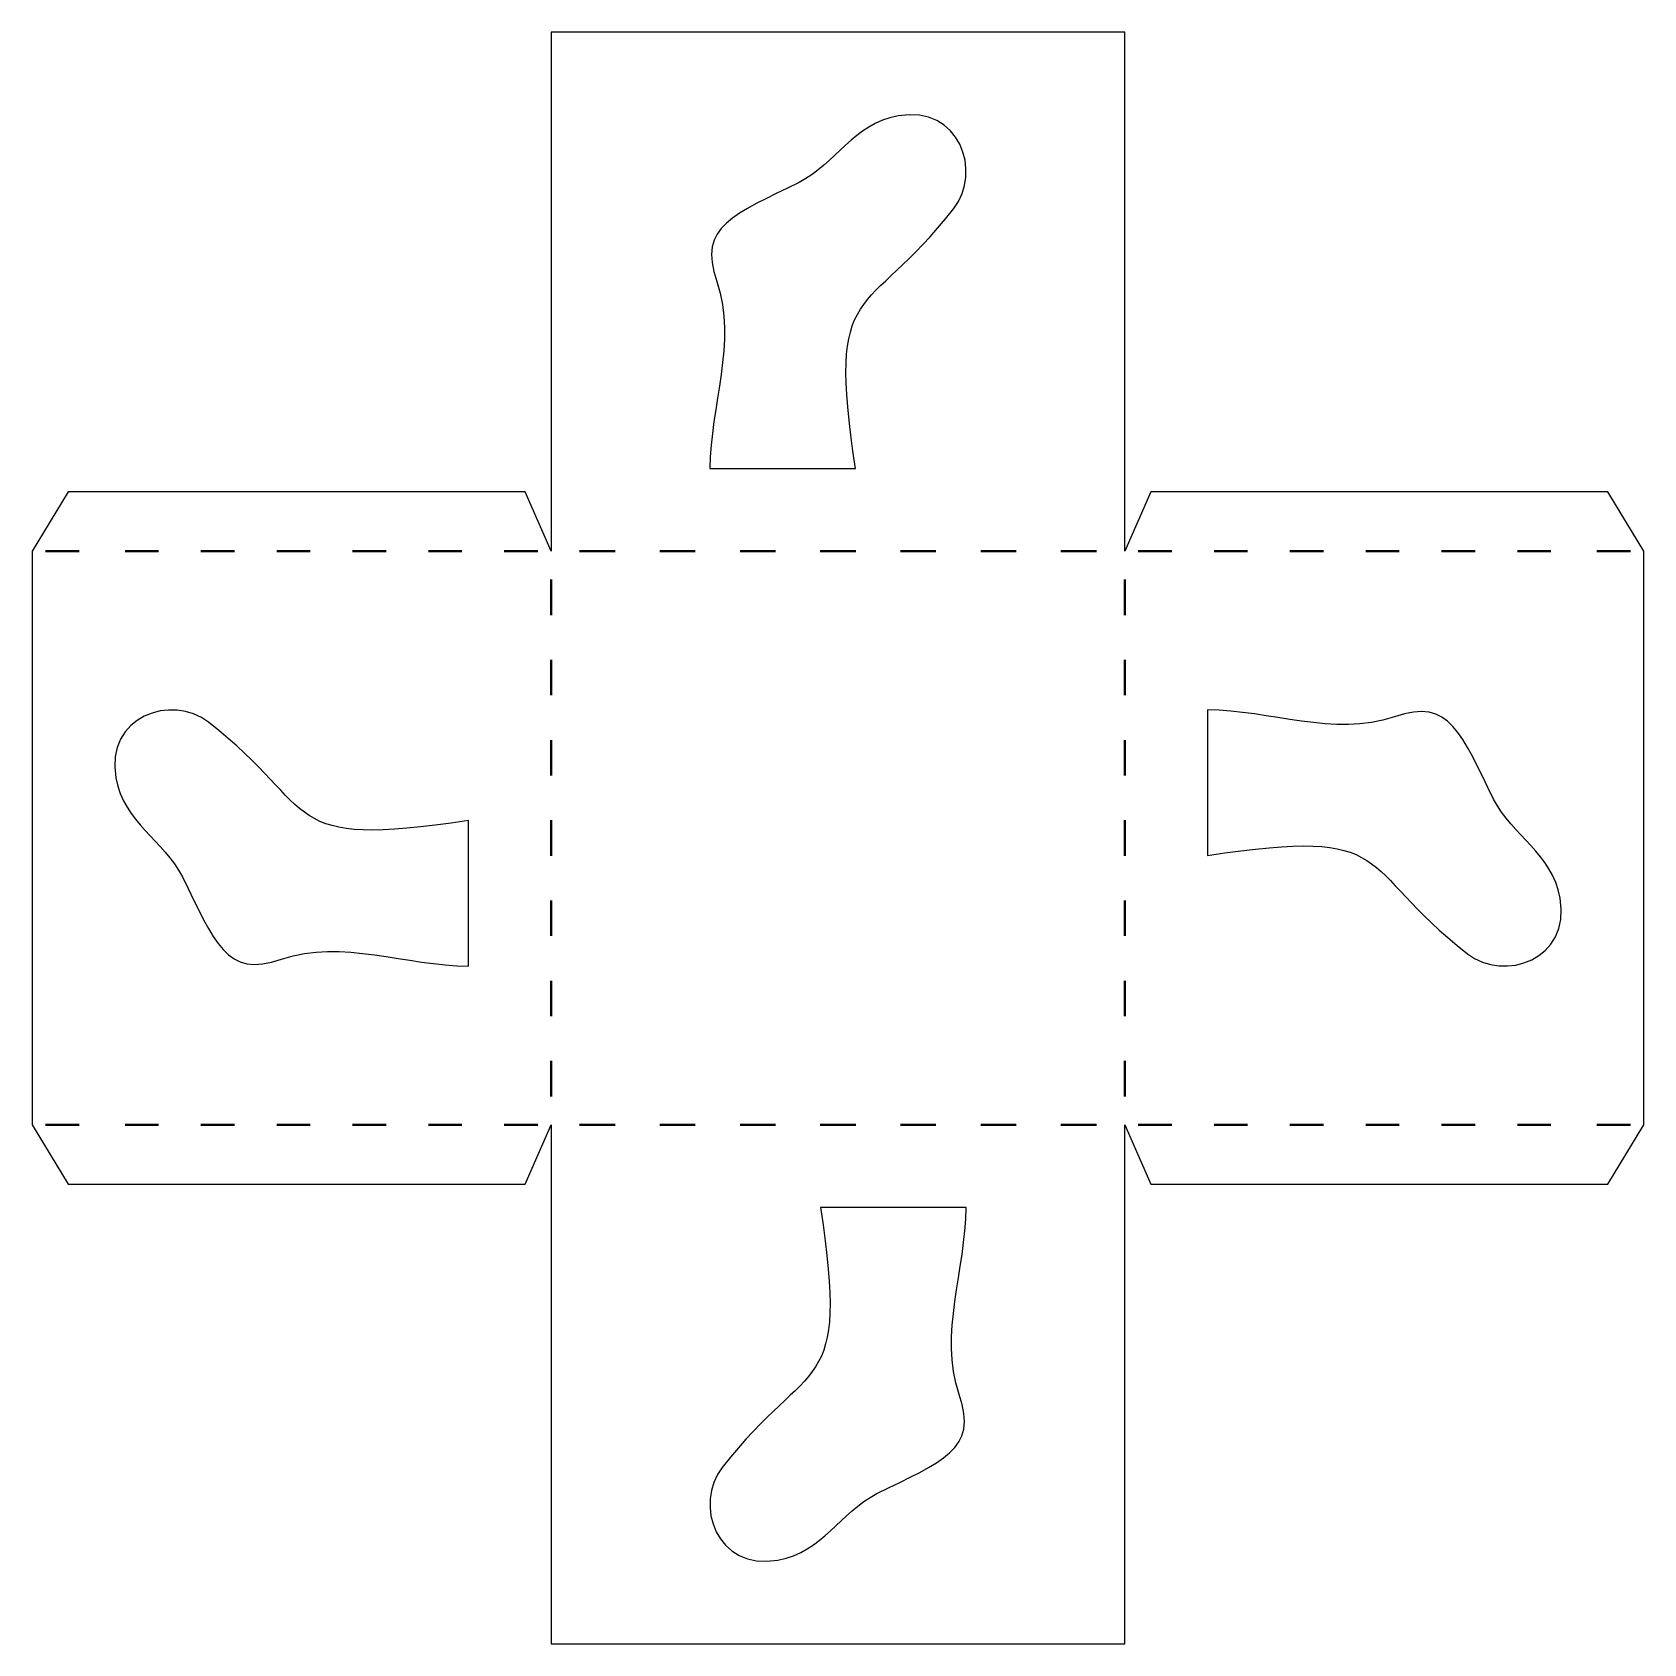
# Model space of a CAD drawing. Header units: millimetres. Extents: x -94 to 93, y -133 to 54.
import ezdxf

# ---------------------------------------------------------------- set-up
doc = ezdxf.new("R2010")
doc.units = ezdxf.units.MM
doc.header["$MEASUREMENT"] = 0
doc.layers.add('Layer 1', color=7, linetype='Continuous')

msp = doc.modelspace()

# ---------------------------------------------------------------- linework, layer by layer
at = {"layer": 'Layer 1', "color": 215}
msp.add_open_spline([(-33.9385, -73.034), (-33.9385, -73.034), (-33.9386, -73.034), (-33.9386, -73.034), (-33.9386, -73.034), (-33.9386, -73.034), (-36.9452, -79.8995), (-36.9452, -79.8995), (-36.9452, -79.8995), (-36.9452, -79.8995), (-90.019, -79.8995), (-90.019, -79.8995), (-90.019, -79.8995), (-90.019, -79.8995), (-94.1804, -73.034), (-94.1804, -73.034), (-94.1804, -73.034), (-94.1804, -73.034), (-94.1804, -6.4024), (-94.1804, -6.4024), (-94.1804, -6.4024), (-94.1804, -6.4024), (-90.019, 0.4635), (-90.019, 0.4635), (-90.019, 0.4635), (-90.019, 0.4635), (-36.9452, 0.4635), (-36.9452, 0.4635), (-36.9452, 0.4635), (-36.9452, 0.4635), (-33.9385, -6.4021), (-33.9385, -6.4021), (-33.9385, -6.4021), (-33.9385, -6.4021), (-33.9385, 53.84), (-33.9385, 53.84), (-33.9385, 53.84), (-33.9385, 53.84), (32.6934, 53.84), (32.6934, 53.84), (32.6934, 53.84), (32.6934, 53.84), (32.6934, -6.4021), (32.6934, -6.4021), (32.6934, -6.4021), (32.6934, -6.4021), (32.6936, -6.4021), (32.6936, -6.4021), (32.6936, -6.4021), (32.6936, -6.4021), (35.7003, 0.4635), (35.7003, 0.4635), (35.7003, 0.4635), (35.7003, 0.4635), (88.7738, 0.4635), (88.7738, 0.4635), (88.7738, 0.4635), (88.7738, 0.4635), (92.9356, -6.4024), (92.9356, -6.4024), (92.9356, -6.4024), (92.9356, -6.4024), (92.9356, -73.034), (92.9356, -73.034), (92.9356, -73.034), (92.9356, -73.034), (88.7738, -79.8995), (88.7738, -79.8995), (88.7738, -79.8995), (88.7738, -79.8995), (35.7003, -79.8995), (35.7003, -79.8995), (35.7003, -79.8995), (35.7003, -79.8995), (32.6937, -73.034), (32.6937, -73.034), (32.6937, -73.034), (32.6937, -73.034), (32.6934, -73.034), (32.6934, -73.034), (32.6934, -73.034), (32.6934, -73.034), (32.6934, -133.276), (32.6934, -133.276), (32.6934, -133.276), (32.6934, -133.276), (-33.9385, -133.276), (-33.9385, -133.276), (-33.9385, -133.276), (-33.9385, -133.276), (-33.9385, -73.034), (-33.9385, -73.034)], degree=3, knots=[0, 0, 0, 0, 0.04347826, 0.04347826, 0.04347826, 0.04347826, 0.08695652, 0.08695652, 0.08695652, 0.08695652, 0.13043478, 0.13043478, 0.13043478, 0.13043478, 0.17391304, 0.17391304, 0.17391304, 0.17391304, 0.2173913, 0.2173913, 0.2173913, 0.2173913, 0.26086957, 0.26086957, 0.26086957, 0.26086957, 0.30434783, 0.30434783, 0.30434783, 0.30434783, 0.34782609, 0.34782609, 0.34782609, 0.34782609, 0.39130435, 0.39130435, 0.39130435, 0.39130435, 0.43478261, 0.43478261, 0.43478261, 0.43478261, 0.47826087, 0.47826087, 0.47826087, 0.47826087, 0.52173913, 0.52173913, 0.52173913, 0.52173913, 0.56521739, 0.56521739, 0.56521739, 0.56521739, 0.60869565, 0.60869565, 0.60869565, 0.60869565, 0.65217391, 0.65217391, 0.65217391, 0.65217391, 0.69565217, 0.69565217, 0.69565217, 0.69565217, 0.73913043, 0.73913043, 0.73913043, 0.73913043, 0.7826087, 0.7826087, 0.7826087, 0.7826087, 0.82608696, 0.82608696, 0.82608696, 0.82608696, 0.86956522, 0.86956522, 0.86956522, 0.86956522, 0.91304348, 0.91304348, 0.91304348, 0.91304348, 0.95652174, 0.95652174, 0.95652174, 0.95652174, 1, 1, 1, 1], dxfattribs=at)
at = {"layer": 'Layer 1', "color": 7}
for points in [[(1.3997, 3.1731), (-4.2308, 3.1731), (-9.8608, 3.1731), (-15.4908, 3.1731), (-15.4908, 3.1731), (-15.4908, 10.4023), (-12.2826, 17.8666), (-14.7046, 24.8791), (-14.7046, 24.8791), (-16.9656, 31.4184), (-12.6367, 32.6486), (-5.1341, 36.4076), (-5.1341, 36.4076), (-0.796, 38.5812), (1.0743, 43.1897), (6.366, 44.1292), (6.366, 44.1292), (13.5109, 45.4017), (16.1544, 37.641), (12.8152, 33.3636), (12.8152, 33.3636), (2.4951, 20.141), (-1.9646, 25.4583), (1.3997, 3.1731)], [(-43.5135, -37.6959), (-43.5135, -43.3263), (-43.5135, -48.9563), (-43.5135, -54.5864), (-43.5135, -54.5864), (-50.7427, -54.5864), (-58.2071, -51.3781), (-65.2195, -53.8001), (-65.2195, -53.8001), (-71.7589, -56.0611), (-72.989, -51.7323), (-76.7481, -44.2296), (-76.7481, -44.2296), (-78.9217, -39.8915), (-83.5302, -38.0212), (-84.4697, -32.7296), (-84.4697, -32.7296), (-85.7422, -25.5846), (-77.9815, -22.9412), (-73.704, -26.2804), (-73.704, -26.2804), (-60.4815, -36.6004), (-65.7988, -41.0602), (-43.5135, -37.6959)], [(42.2686, -41.7401), (42.2686, -36.1097), (42.2686, -30.4796), (42.2686, -24.8496), (42.2686, -24.8496), (49.4978, -24.8496), (56.9622, -28.0578), (63.9746, -25.6358), (63.9746, -25.6358), (70.514, -23.3748), (71.7441, -27.7037), (75.5032, -35.2064), (75.5032, -35.2064), (77.6768, -39.5445), (82.2852, -41.4148), (83.2248, -46.7064), (83.2248, -46.7064), (84.4972, -53.8514), (76.7366, -56.4948), (72.4591, -53.1556), (72.4591, -53.1556), (59.2366, -42.8355), (64.5539, -38.3758), (42.2686, -41.7401)], [(-2.6446, -82.609), (2.9858, -82.609), (8.6159, -82.609), (14.2459, -82.609), (14.2459, -82.609), (14.2459, -89.8383), (11.0377, -97.3026), (13.4597, -104.3151), (13.4597, -104.3151), (15.7207, -110.8544), (11.3918, -112.0845), (3.8892, -115.8436), (3.8892, -115.8436), (-0.449, -118.0172), (-2.3192, -122.6257), (-7.6109, -123.5652), (-7.6109, -123.5652), (-14.7558, -124.8377), (-17.3993, -117.077), (-14.0601, -112.7995), (-14.0601, -112.7995), (-3.74, -99.577), (0.7197, -104.8943), (-2.6446, -82.609)]]:
    msp.add_open_spline(points, degree=3, knots=[0, 0, 0, 0, 0.16666667, 0.16666667, 0.16666667, 0.16666667, 0.33333333, 0.33333333, 0.33333333, 0.33333333, 0.5, 0.5, 0.5, 0.5, 0.66666667, 0.66666667, 0.66666667, 0.66666667, 0.83333333, 0.83333333, 0.83333333, 0.83333333, 1, 1, 1, 1], dxfattribs=at)
at = {"layer": 'Layer 1', "lineweight": 40}
for points in [[(-92.635, -6.4023), (-92.635, -6.4023), (-88.7469, -6.4023), (-88.7469, -6.4023)], [(-83.3892, -6.4023), (-83.3892, -6.4023), (-79.5011, -6.4023), (-79.5011, -6.4023)], [(-74.5857, -6.4023), (-74.5857, -6.4023), (-70.6976, -6.4023), (-70.6976, -6.4023)], [(-65.7823, -6.4023), (-65.7823, -6.4023), (-61.8942, -6.4023), (-61.8942, -6.4023)], [(-56.9788, -6.4023), (-56.9788, -6.4023), (-53.0908, -6.4023), (-53.0908, -6.4023)], [(-48.1754, -6.4023), (-48.1754, -6.4023), (-44.2873, -6.4023), (-44.2873, -6.4023)], [(-39.372, -6.4023), (-39.372, -6.4023), (-35.4839, -6.4023), (-35.4839, -6.4023)], [(-30.6222, -6.4025), (-30.6222, -6.4025), (-26.5085, -6.4025), (-26.5085, -6.4025)], [(-21.3079, -6.4025), (-21.3079, -6.4025), (-17.1942, -6.4025), (-17.1942, -6.4025)], [(-11.9936, -6.4025), (-11.9936, -6.4025), (-7.8799, -6.4025), (-7.8799, -6.4025)], [(-2.6793, -6.4025), (-2.6793, -6.4025), (1.4344, -6.4025), (1.4344, -6.4025)], [(6.6349, -6.4025), (6.6349, -6.4025), (10.7486, -6.4025), (10.7486, -6.4025)], [(15.9492, -6.4025), (15.9492, -6.4025), (20.0629, -6.4025), (20.0629, -6.4025)], [(25.2635, -6.4025), (25.2635, -6.4025), (29.3772, -6.4025), (29.3772, -6.4025)], [(38.1272, -6.4023), (38.1272, -6.4023), (34.2391, -6.4023), (34.2391, -6.4023)], [(46.9306, -6.4023), (46.9306, -6.4023), (43.0425, -6.4023), (43.0425, -6.4023)], [(55.734, -6.4023), (55.734, -6.4023), (51.8459, -6.4023), (51.8459, -6.4023)], [(64.5375, -6.4023), (64.5375, -6.4023), (60.6494, -6.4023), (60.6494, -6.4023)], [(73.3409, -6.4023), (73.3409, -6.4023), (69.4528, -6.4023), (69.4528, -6.4023)], [(82.1443, -6.4023), (82.1443, -6.4023), (78.2563, -6.4023), (78.2563, -6.4023)], [(91.3902, -6.4023), (91.3902, -6.4023), (87.5021, -6.4023), (87.5021, -6.4023)], [(-33.9382, -9.7186), (-33.9382, -9.7186), (-33.9382, -13.8323), (-33.9382, -13.8323)], [(32.6932, -9.7186), (32.6932, -9.7186), (32.6932, -13.8323), (32.6932, -13.8323)], [(-33.9382, -19.0329), (-33.9382, -19.0329), (-33.9382, -23.1466), (-33.9382, -23.1466)], [(32.6932, -19.0329), (32.6932, -19.0329), (32.6932, -23.1466), (32.6932, -23.1466)], [(-33.9382, -28.3472), (-33.9382, -28.3472), (-33.9382, -32.4609), (-33.9382, -32.4609)], [(32.6932, -28.3472), (32.6932, -28.3472), (32.6932, -32.4609), (32.6932, -32.4609)], [(-33.9382, -37.6615), (-33.9382, -37.6615), (-33.9382, -41.7752), (-33.9382, -41.7752)], [(32.6932, -37.6615), (32.6932, -37.6615), (32.6932, -41.7752), (32.6932, -41.7752)], [(-33.9382, -46.9758), (-33.9382, -46.9758), (-33.9382, -51.0895), (-33.9382, -51.0895)], [(32.6932, -46.9758), (32.6932, -46.9758), (32.6932, -51.0895), (32.6932, -51.0895)], [(-33.9382, -56.29), (-33.9382, -56.29), (-33.9382, -60.4038), (-33.9382, -60.4038)], [(32.6932, -56.29), (32.6932, -56.29), (32.6932, -60.4038), (32.6932, -60.4038)], [(-33.9382, -65.6043), (-33.9382, -65.6043), (-33.9382, -69.718), (-33.9382, -69.718)], [(32.6932, -65.6043), (32.6932, -65.6043), (32.6932, -69.718), (32.6932, -69.718)], [(-92.635, -73.0338), (-92.635, -73.0338), (-88.7469, -73.0338), (-88.7469, -73.0338)], [(-83.3892, -73.0338), (-83.3892, -73.0338), (-79.5011, -73.0338), (-79.5011, -73.0338)], [(-74.5857, -73.0338), (-74.5857, -73.0338), (-70.6976, -73.0338), (-70.6976, -73.0338)], [(-65.7823, -73.0338), (-65.7823, -73.0338), (-61.8942, -73.0338), (-61.8942, -73.0338)], [(-56.9788, -73.0338), (-56.9788, -73.0338), (-53.0908, -73.0338), (-53.0908, -73.0338)], [(-48.1754, -73.0338), (-48.1754, -73.0338), (-44.2873, -73.0338), (-44.2873, -73.0338)], [(-39.372, -73.0338), (-39.372, -73.0338), (-35.4839, -73.0338), (-35.4839, -73.0338)], [(-30.6222, -73.034), (-30.6222, -73.034), (-26.5085, -73.034), (-26.5085, -73.034)], [(-21.3079, -73.034), (-21.3079, -73.034), (-17.1942, -73.034), (-17.1942, -73.034)], [(-11.9936, -73.034), (-11.9936, -73.034), (-7.8799, -73.034), (-7.8799, -73.034)], [(-2.6793, -73.034), (-2.6793, -73.034), (1.4344, -73.034), (1.4344, -73.034)], [(6.6349, -73.034), (6.6349, -73.034), (10.7486, -73.034), (10.7486, -73.034)], [(15.9492, -73.034), (15.9492, -73.034), (20.0629, -73.034), (20.0629, -73.034)], [(25.2635, -73.034), (25.2635, -73.034), (29.3772, -73.034), (29.3772, -73.034)], [(38.1272, -73.0338), (38.1272, -73.0338), (34.2391, -73.0338), (34.2391, -73.0338)], [(46.9306, -73.0338), (46.9306, -73.0338), (43.0425, -73.0338), (43.0425, -73.0338)], [(55.734, -73.0338), (55.734, -73.0338), (51.8459, -73.0338), (51.8459, -73.0338)], [(64.5375, -73.0338), (64.5375, -73.0338), (60.6494, -73.0338), (60.6494, -73.0338)], [(73.3409, -73.0338), (73.3409, -73.0338), (69.4528, -73.0338), (69.4528, -73.0338)], [(82.1443, -73.0338), (82.1443, -73.0338), (78.2563, -73.0338), (78.2563, -73.0338)], [(91.3902, -73.0338), (91.3902, -73.0338), (87.5021, -73.0338), (87.5021, -73.0338)]]:
    msp.add_open_spline(points, degree=3, dxfattribs=at)

doc.saveas('drawing.dxf')
